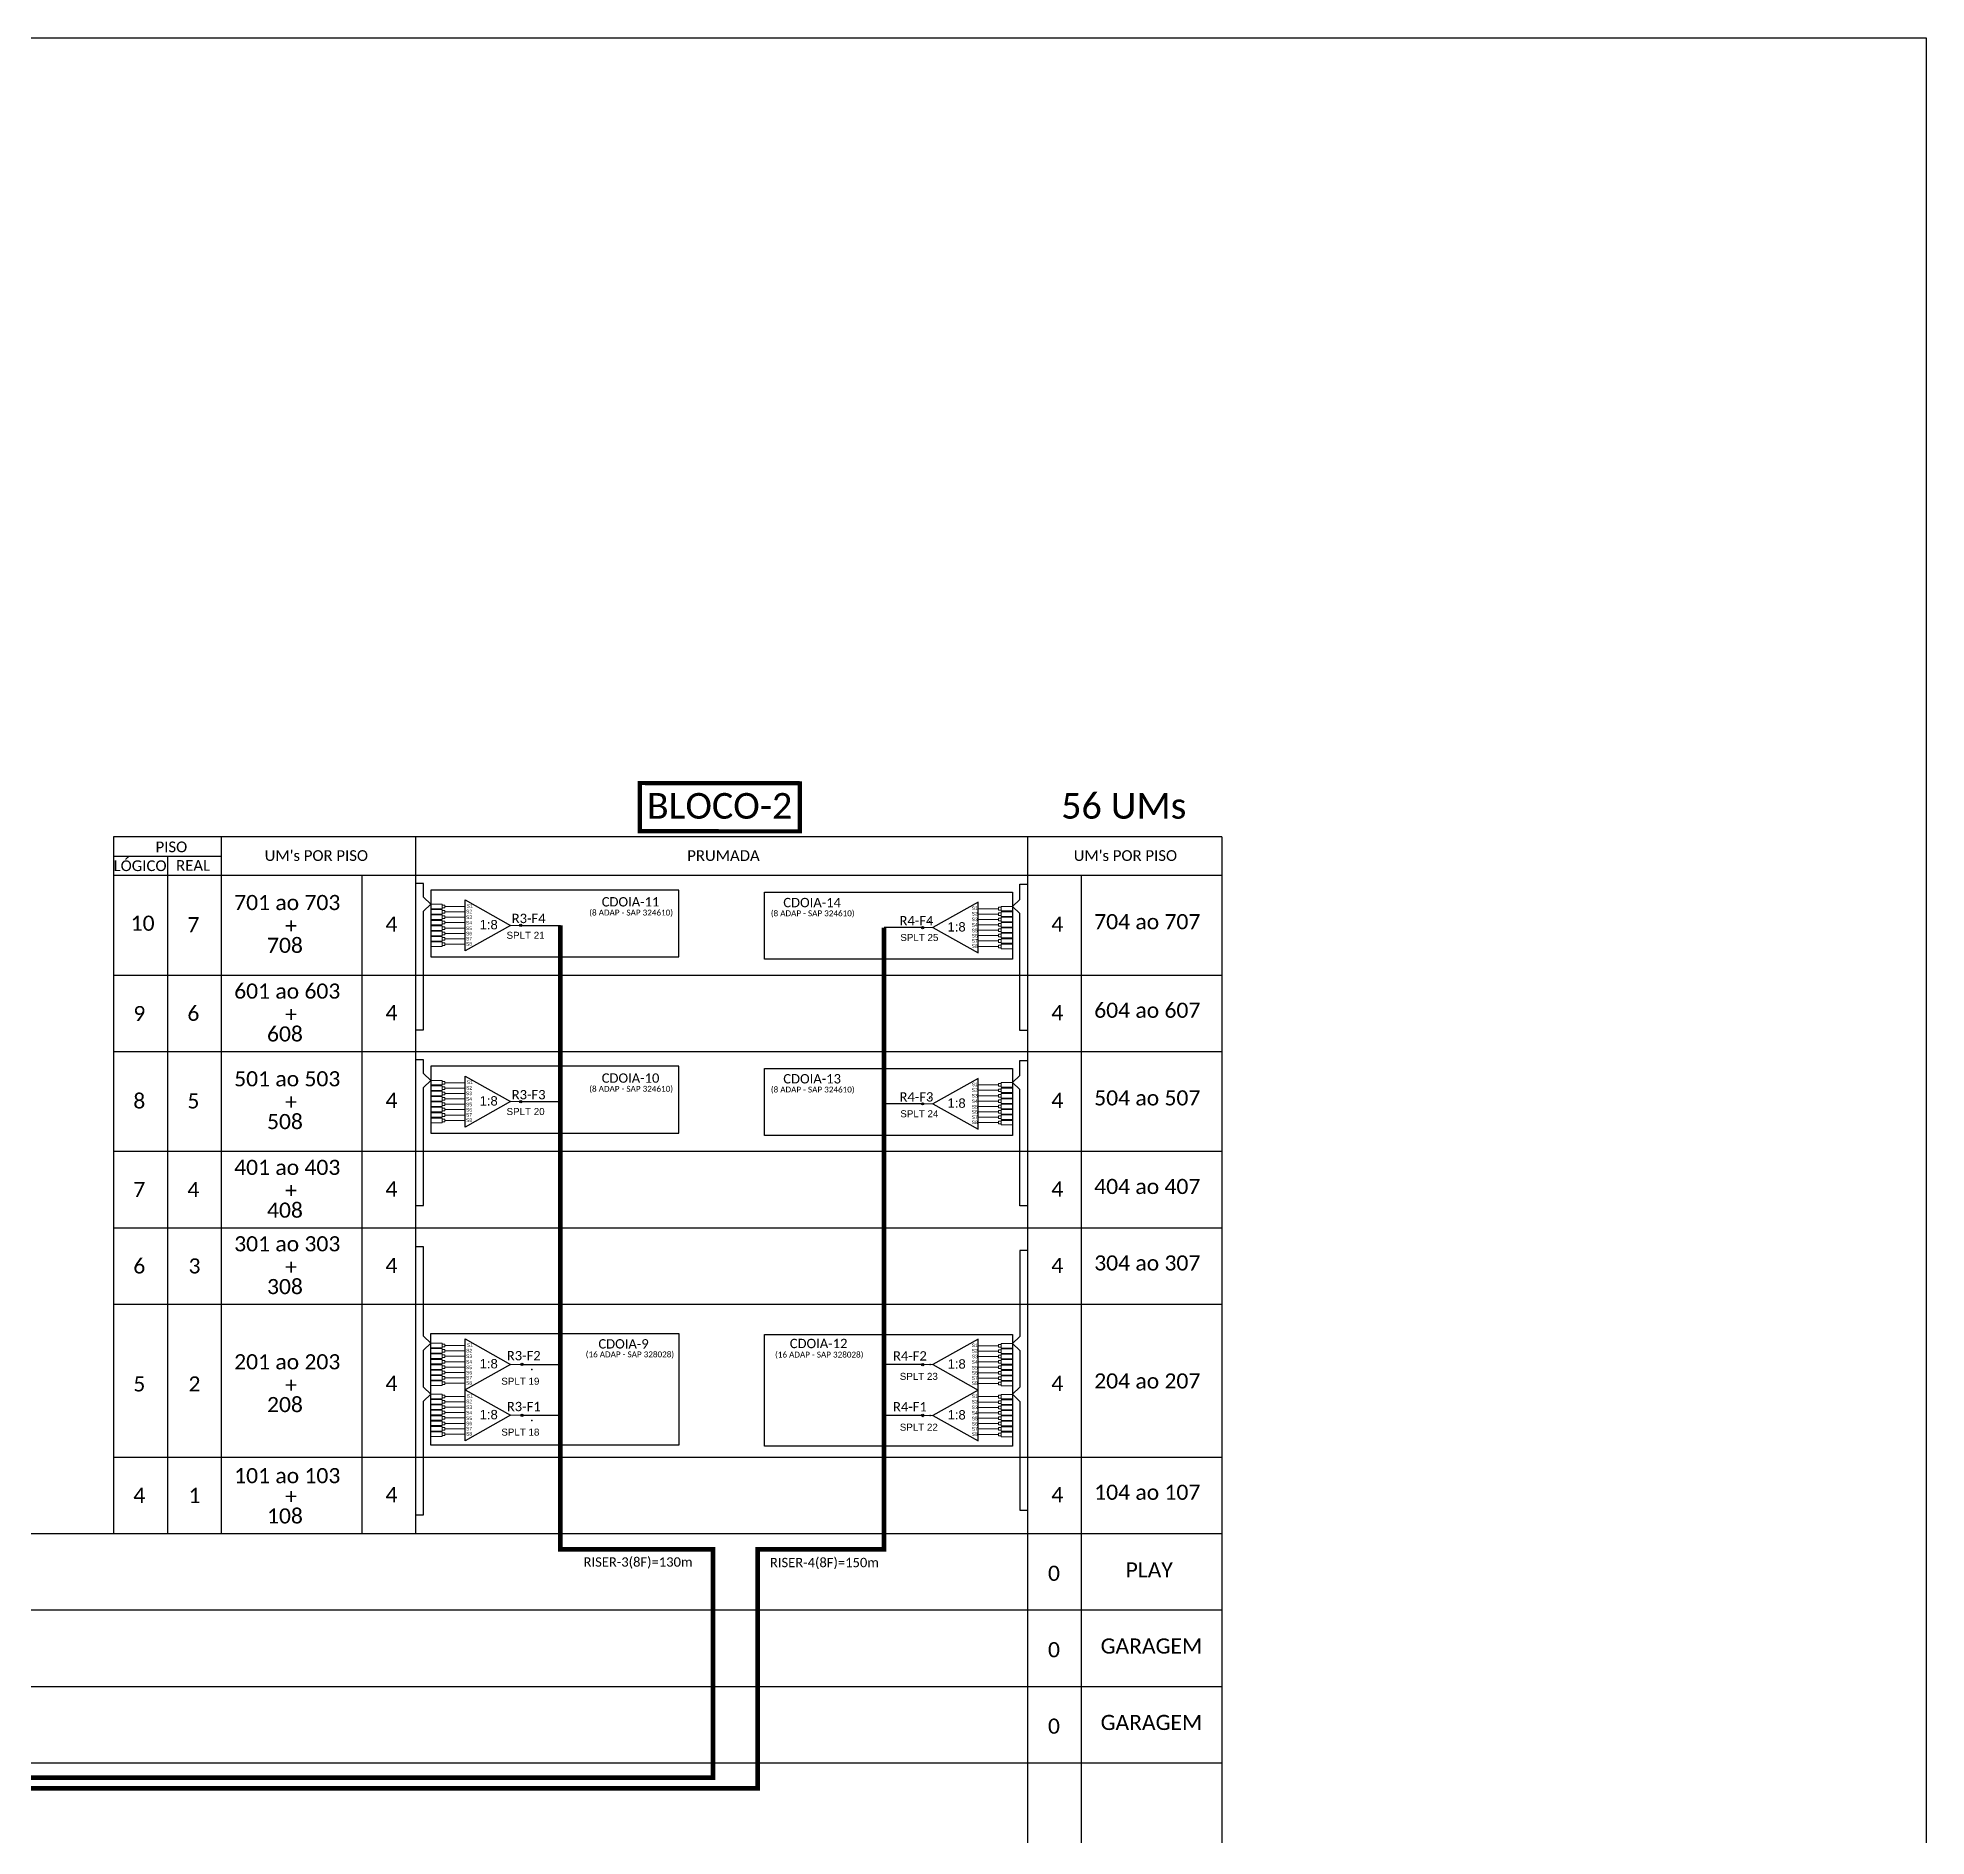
# Model space of a CAD drawing. Extents: x -4 to 2740, y 1 to 595.
# Drawn here: x 2335.4 to 2739.7, y 210.1 to 595.3 of the extents above; entities that cross this region are included whole.
import ezdxf
from ezdxf.enums import TextEntityAlignment as Align

# ---------------------------------------------------------------- set-up
doc = ezdxf.new("R2010")
doc.units = 0
doc.layers.add('CAP a instalar', color=1, linetype='Continuous')
doc.styles.add('ARIAL', font='arial.ttf')
doc.styles.add('WMF-Calibri0', font='calibri.ttf')

# ---------------------------------------------------------------- blocks, each defined once
blk = doc.blocks.new('SPLITTER_')
blk.add_point((0, 0))
at = {"style": 'ARIAL', "flags": 4}
blk.add_attdef('SPLT', (0, -3.26), '', height=1.5, dxfattribs=at)
blk = doc.blocks.new('SPLT_1-8_SC-APC_ESQ')
at = {"color": 3, "lineweight": 0}
for points in [[(2.41, -3.02), (0, -3.02)], [(2.41, -4), (0, -4)], [(2.41, -3.02), (2.41, -4)], [(2.99, -3.51), (7.37, -3.51)], [(2.41, -4.17), (0, -4.17)], [(2.41, -5.16), (0, -5.16)], [(2.41, -5.32), (0, -5.32)], [(2.41, -6.31), (0, -6.31)], [(2.41, -6.48), (0, -6.48)], [(2.41, -7.46), (0, -7.46)], [(2.41, -7.63), (0, -7.63)], [(2.41, -4.17), (2.41, -5.16)], [(2.41, -5.32), (2.41, -6.31)], [(2.41, -6.48), (2.41, -7.46)], [(2.41, -7.63), (2.41, -8.62)], [(7.37, -4.66), (2.99, -4.66)], [(7.37, -5.82), (2.99, -5.82)], [(7.37, -6.97), (2.99, -6.97)], [(2.41, -8.62), (0, -8.62)], [(2.41, -8.78), (0, -8.78)], [(2.41, -9.77), (0, -9.77)], [(2.41, -9.94), (0, -9.94)], [(2.41, -10.92), (0, -10.92)], [(2.41, -11.09), (0, -11.09)], [(2.41, -12.08), (0, -12.08)], [(2.41, -8.78), (2.41, -9.77)], [(2.41, -9.94), (2.41, -10.92)], [(2.41, -11.09), (2.41, -12.08)], [(7.37, -8.12), (2.99, -8.12)], [(7.37, -9.28), (2.99, -9.28)], [(7.37, -10.43), (2.99, -10.43)], [(7.37, -11.58), (2.99, -11.58)]]:
    blk.add_lwpolyline(points, dxfattribs=at)
for points in [[(2.99, -3.22), (2.41, -3.22), (2.41, -3.8), (2.99, -3.8)], [(2.99, -4.38), (2.41, -4.38), (2.41, -4.95), (2.99, -4.95)], [(2.99, -5.53), (2.41, -5.53), (2.41, -6.1), (2.99, -6.1)], [(2.99, -6.68), (2.41, -6.68), (2.41, -7.26), (2.99, -7.26)], [(2.99, -7.84), (2.41, -7.84), (2.41, -8.41), (2.99, -8.41)], [(2.99, -8.99), (2.41, -8.99), (2.41, -9.56), (2.99, -9.56)], [(2.99, -10.14), (2.41, -10.14), (2.41, -10.72), (2.99, -10.72)], [(2.99, -11.3), (2.41, -11.3), (2.41, -11.87), (2.99, -11.87)]]:
    blk.add_lwpolyline(points, close=True, dxfattribs=at)
at = {"color": 1}
blk.add_lwpolyline([(7.37, -2.1), (17.04, -7.55), (7.37, -13), (7.37, -2.1)], dxfattribs=at)
at = {"color": 1, "lineweight": 0}
blk.add_lwpolyline([(17.04, -7.55), (19.26, -7.55)], dxfattribs=at)
at = {"color": 1, "style": 'ARIAL'}
for s, height, p in [('S1', 0.75, (7.7, -3.78)), ('S5', 0.75, (7.55, -8.57)), ('S3', 0.75, (7.55, -6.18)), ('S4', 0.75, (7.55, -7.36)), ('S2', 0.75, (7.56, -4.97)), ('1:8', 2, (10.45, -8.4)), ('S6', 0.75, (7.55, -9.69)), ('S7', 0.75, (7.55, -10.78)), ('S8', 0.75, (7.55, -11.9))]:
    blk.add_text(s, height=height, dxfattribs=at).set_placement(p)
blk = doc.blocks.new('SPLITTER FUTURO')
blk.add_point((0, 0))
at = {"style": 'ARIAL', "text_generation_flag": 6, "flags": 4}
for tag, p, height in [('SPLT', (-6.22, -4.1), 1.5), ('INSTAL.', (-6.25, -6.09), 1.25)]:
    blk.add_attdef(tag, p, '', height=height, rotation=180, dxfattribs=at)
blk = doc.blocks.new('SPLT_1-8_SC-APC')
at = {"color": 1}
blk.add_lwpolyline([(-7.37, -2.1), (-17.04, -7.55), (-7.37, -13), (-7.37, -2.1)], dxfattribs=at)
at = {"color": 3, "lineweight": 0}
for points in [[(-2.99, -3.51), (-7.37, -3.51)], [(-2.41, -3.02), (-2.41, -4)], [(-2.41, -3.02), (0, -3.02)], [(-2.41, -4), (0, -4)], [(-7.37, -4.66), (-2.99, -4.66)], [(-7.37, -5.82), (-2.99, -5.82)], [(-7.37, -6.97), (-2.99, -6.97)], [(-2.41, -4.17), (-2.41, -5.16)], [(-2.41, -4.17), (0, -4.17)], [(-2.41, -5.16), (0, -5.16)], [(-2.41, -5.32), (-2.41, -6.31)], [(-2.41, -5.32), (0, -5.32)], [(-2.41, -6.31), (0, -6.31)], [(-2.41, -6.48), (-2.41, -7.46)], [(-2.41, -6.48), (0, -6.48)], [(-2.41, -7.46), (0, -7.46)], [(-2.41, -7.63), (-2.41, -8.62)], [(-2.41, -7.63), (0, -7.63)], [(-7.37, -8.12), (-2.99, -8.12)], [(-7.37, -9.28), (-2.99, -9.28)], [(-7.37, -10.43), (-2.99, -10.43)], [(-7.37, -11.58), (-2.99, -11.58)], [(-2.41, -8.62), (0, -8.62)], [(-2.41, -8.78), (-2.41, -9.77)], [(-2.41, -8.78), (0, -8.78)], [(-2.41, -9.77), (0, -9.77)], [(-2.41, -9.94), (-2.41, -10.92)], [(-2.41, -9.94), (0, -9.94)], [(-2.41, -10.92), (0, -10.92)], [(-2.41, -11.09), (-2.41, -12.08)], [(-2.41, -11.09), (0, -11.09)], [(-2.41, -12.08), (0, -12.08)]]:
    blk.add_lwpolyline(points, dxfattribs=at)
for points in [[(-2.99, -3.22), (-2.41, -3.22), (-2.41, -3.8), (-2.99, -3.8)], [(-2.99, -4.38), (-2.41, -4.38), (-2.41, -4.95), (-2.99, -4.95)], [(-2.99, -5.53), (-2.41, -5.53), (-2.41, -6.1), (-2.99, -6.1)], [(-2.99, -6.68), (-2.41, -6.68), (-2.41, -7.26), (-2.99, -7.26)], [(-2.99, -7.84), (-2.41, -7.84), (-2.41, -8.41), (-2.99, -8.41)], [(-2.99, -8.99), (-2.41, -8.99), (-2.41, -9.56), (-2.99, -9.56)], [(-2.99, -10.14), (-2.41, -10.14), (-2.41, -10.72), (-2.99, -10.72)], [(-2.99, -11.3), (-2.41, -11.3), (-2.41, -11.87), (-2.99, -11.87)]]:
    blk.add_lwpolyline(points, close=True, dxfattribs=at)
at = {"color": 1, "lineweight": 0}
blk.add_lwpolyline([(-17.04, -7.55), (-19.26, -7.55)], dxfattribs=at)
at = {"color": 1, "style": 'ARIAL'}
for s, height, p in [('S1', 0.75, (-8.74, -3.78)), ('1:8', 2, (-13.91, -8.4)), ('S2', 0.75, (-8.74, -4.97)), ('S3', 0.75, (-8.74, -6.18)), ('S4', 0.75, (-8.74, -7.36)), ('S5', 0.75, (-8.74, -8.57)), ('S6', 0.75, (-8.74, -9.69)), ('S7', 0.75, (-8.74, -10.78)), ('S8', 0.75, (-8.74, -11.9))]:
    blk.add_text(s, height=height, dxfattribs=at).set_placement(p)

msp = doc.modelspace()

# ---------------------------------------------------------------- hatches: boundary and pattern name
h = msp.add_hatch(color=3)
h.dxf.hatch_style = 1
edge = h.paths.add_edge_path()
edge.add_arc((2438.78, 405.17), 0.242, 0, 360)
h = msp.add_hatch(color=3)
h.dxf.hatch_style = 1
edge = h.paths.add_edge_path()
edge.add_arc((2524.82, 404.7), 0.242, 0, 360)
h = msp.add_hatch(color=3)
h.dxf.hatch_style = 1
edge = h.paths.add_edge_path()
edge.add_arc((2438.78, 367.43), 0.242, 0, 360)
h = msp.add_hatch(color=3)
h.dxf.hatch_style = 1
edge = h.paths.add_edge_path()
edge.add_arc((2524.82, 366.95), 0.242, 0, 360)
h = msp.add_hatch(color=3)
h.dxf.hatch_style = 1
edge = h.paths.add_edge_path()
edge.add_arc((2439.04, 311.14), 0.256, 0, 360)
h = msp.add_hatch(color=3)
h.dxf.hatch_style = 1
edge = h.paths.add_edge_path()
edge.add_arc((2524.86, 311.09), 0.256, 0, 360)
h = msp.add_hatch(color=3)
h.dxf.hatch_style = 1
edge = h.paths.add_edge_path()
edge.add_arc((2439.04, 300.25), 0.256, 0, 360)
h = msp.add_hatch(color=3)
h.dxf.hatch_style = 1
edge = h.paths.add_edge_path()
edge.add_arc((2524.86, 300.2), 0.256, 0, 360)

# ---------------------------------------------------------------- linework, layer by layer
at = {"color": 20}
for p, q in [((2438.78, 405.17), (2447.28, 405.17)), ((2438.78, 367.43), (2447.28, 367.43))]:
    msp.add_line(p, q, dxfattribs=at)
at = {"color": 114}
for p, q in [((2524.82, 404.7), (2516.58, 404.7)), ((2524.82, 366.95), (2516.58, 366.95))]:
    msp.add_line(p, q, dxfattribs=at)
at = {"color": 7}
msp.add_lwpolyline([(1898.74, 595.26), (2739.74, 595.26), (2739.74, 1.26), (1898.74, 1.26)], close=True, dxfattribs=at)
at = {"color": 0}
for points in [[(2588.9, 424.12), (2351.56, 424.12)], [(2351.56, 420.01), (2374.71, 420.01)], [(2351.56, 415.9), (2588.9, 415.9)]]:
    msp.add_lwpolyline(points, dxfattribs=at)
for points in [[(2351.56, 424.12), (2351.56, 274.93)], [(2374.71, 274.93), (2374.71, 424.12)], [(2416.3, 274.93), (2416.3, 424.12)], [(2547.31, 424.12), (2547.31, 171.35)], [(2588.9, 424.12), (2588.9, 171.35)], [(2363.14, 420.01), (2363.14, 274.93)], [(2404.73, 415.9), (2404.73, 274.93)], [(2558.88, 171.35), (2558.88, 415.9)], [(2351.56, 394.53), (2588.9, 394.53)], [(2351.56, 378.16), (2588.9, 378.16)], [(2351.56, 356.79), (2588.9, 356.79)], [(2351.56, 340.41), (2588.9, 340.41)], [(2351.56, 324.04), (2588.9, 324.04)], [(2351.56, 291.3), (2588.9, 291.3)], [(2282.99, 274.93), (2437.59, 274.93)], [(2437.59, 274.93), (2544.94, 274.93)], [(2544.94, 274.93), (2588.9, 274.93)], [(2089.62, 258.55), (2588.9, 258.55)], [(2089.62, 242.18), (2588.9, 242.18)], [(2089.62, 225.81), (2588.9, 225.81)]]:
    msp.add_lwpolyline(points)
at = {"color": 3}
for points in [[(2416.3, 382.79), (2417.95, 382.79), (2417.95, 408.19), (2419.52, 409.7), (2417.95, 411.21), (2417.95, 414.14), (2416.3, 414.14)], [(2547.31, 382.66), (2545.65, 382.66), (2545.65, 407.72), (2544.08, 409.23), (2545.65, 410.74), (2545.65, 413.96), (2547.3, 413.96)], [(2416.3, 345.2), (2417.95, 345.2), (2417.95, 370.45), (2419.52, 371.96), (2417.95, 373.47), (2417.95, 376.34), (2416.3, 376.34)], [(2547.31, 345.07), (2545.65, 345.07), (2545.65, 369.98), (2544.08, 371.48), (2545.65, 372.99), (2545.65, 376.21), (2547.3, 376.21)], [(2416.3, 278.94), (2417.95, 278.94), (2417.96, 303.27), (2419.53, 304.78), (2417.96, 306.28), (2417.96, 314.17), (2419.53, 315.67), (2417.96, 317.18), (2417.96, 336.33), (2416.31, 336.33)], [(2547.31, 335.55), (2545.66, 335.55), (2545.65, 317.13), (2544.09, 315.62), (2545.65, 314.12), (2545.65, 306.23), (2544.09, 304.73), (2545.65, 303.22), (2545.65, 279.94), (2547.31, 279.94)]]:
    msp.add_lwpolyline(points, dxfattribs=at)
at = {"color": 1}
for points in [[(2472.65, 412.72), (2419.52, 412.72), (2419.52, 398.4), (2472.65, 398.4)], [(2490.95, 412.25), (2544.08, 412.25), (2544.08, 397.93), (2490.95, 397.93)], [(2472.65, 374.98), (2419.52, 374.98), (2419.52, 360.66), (2472.65, 360.66)], [(2490.95, 374.5), (2544.08, 374.5), (2544.08, 360.18), (2490.95, 360.18)], [(2419.53, 317.73), (2472.66, 317.73), (2472.66, 293.84), (2419.53, 293.84)], [(2490.96, 317.52), (2544.09, 317.52), (2544.09, 293.63), (2490.96, 293.63)]]:
    msp.add_lwpolyline(points, close=True, dxfattribs=at)
at = {"color": 20, "const_width": 1}
msp.add_lwpolyline([(2296.43, 216.53), (2296.43, 222.61), (2479.97, 222.61), (2479.97, 271.55), (2447.28, 271.55), (2447.28, 405.17)], dxfattribs=at)
at = {"color": 114, "const_width": 1}
msp.add_lwpolyline([(2304.45, 216.53), (2304.45, 220.34), (2489.5, 220.34), (2489.5, 271.55), (2516.58, 271.55), (2516.58, 404.7)], dxfattribs=at)
at = {"color": 20}
for points in [[(2439.04, 311.14), (2446.89, 311.14)], [(2439.04, 300.25), (2446.89, 300.25)]]:
    msp.add_lwpolyline(points, dxfattribs=at)
at = {"color": 114}
for points in [[(2524.83, 311.09), (2516.98, 311.09)], [(2524.83, 300.2), (2516.98, 300.2)]]:
    msp.add_lwpolyline(points, dxfattribs=at)
at = {"color": 3}
for centre, radius in [((2438.78, 405.17), 0.242), ((2524.82, 404.7), 0.242), ((2438.78, 367.43), 0.242), ((2524.82, 366.95), 0.242), ((2439.04, 311.14), 0.256), ((2524.86, 311.09), 0.256), ((2439.04, 300.25), 0.256), ((2524.86, 300.2), 0.256)]:
    msp.add_circle(centre, radius, dxfattribs=at)
at = {"layer": 'CAP a instalar', "color": 7, "linetype": 'Continuous', "ltscale": 5, "const_width": 0.876}
msp.add_lwpolyline([(2464.29, 435.63), (2498.54, 435.61), (2498.54, 425.32), (2464.29, 425.34)], close=True, dxfattribs=at)

# ---------------------------------------------------------------- block references
for p in [(2419.52, 412.72), (2419.52, 374.98), (2419.53, 318.69), (2419.53, 307.79)]:
    msp.add_blockref('SPLT_1-8_SC-APC_ESQ', p)
at = {"color": 3}
for p in [(2544.08, 412.25), (2544.08, 374.5), (2544.09, 318.64), (2544.09, 307.74)]:
    msp.add_blockref('SPLT_1-8_SC-APC', p, dxfattribs=at)
ref = msp.add_blockref('SPLITTER FUTURO', (2437.32, 406.39), dxfattribs=dict(xscale=-1))
ref.add_attrib('SPLT', 'SPLT 21', (2435.74, 402.29), dxfattribs={"height": 1.5, "rotation": 180, "style": 'ARIAL', "text_generation_flag": 6})
ref = msp.add_blockref('SPLITTER FUTURO', (2526.29, 405.91))
ref.add_attrib('SPLT', 'SPLT 25', (2520.06, 401.82), dxfattribs={"height": 1.5, "rotation": 180, "style": 'ARIAL', "text_generation_flag": 6})
ref = msp.add_blockref('SPLITTER FUTURO', (2437.32, 368.64), dxfattribs=dict(xscale=-1))
ref.add_attrib('SPLT', 'SPLT 20', (2435.74, 364.55), dxfattribs={"height": 1.5, "rotation": 180, "style": 'ARIAL', "text_generation_flag": 6})
ref = msp.add_blockref('SPLITTER FUTURO', (2526.29, 368.17))
ref.add_attrib('SPLT', 'SPLT 24', (2520.06, 364.07), dxfattribs={"height": 1.5, "rotation": 180, "style": 'ARIAL', "text_generation_flag": 6})
ref = msp.add_blockref('SPLITTER_', (2441.15, 310.05), dxfattribs=dict(xscale=-1))
ref.add_attrib('SPLT', 'SPLT 19', (2434.62, 306.79), dxfattribs={"height": 1.5, "style": 'ARIAL'})
ref = msp.add_blockref('SPLITTER_', (2526.47, 311.09), dxfattribs=dict(xscale=-1))
ref.add_attrib('SPLT', 'SPLT 23', (2519.94, 307.83), dxfattribs={"height": 1.5, "style": 'ARIAL'})
ref = msp.add_blockref('SPLITTER_', (2526.47, 300.2), dxfattribs=dict(xscale=-1))
ref.add_attrib('SPLT', 'SPLT 22', (2519.94, 296.94), dxfattribs={"height": 1.5, "style": 'ARIAL'})
ref = msp.add_blockref('SPLITTER_', (2441.15, 299.15), dxfattribs=dict(xscale=-1))
ref.add_attrib('SPLT', 'SPLT 18', (2434.62, 295.89), dxfattribs={"height": 1.5, "style": 'ARIAL'})

# ---------------------------------------------------------------- texts
at = {"color": 0, "style": 'WMF-Calibri0'}
for s, height, p in [('BLOCO-2', 5.495, (2465.79, 428.01)), ('56 UMs', 5.495, (2554.51, 428.01)), ('     PISO', 2.3, (2356.53, 420.82)), ("UM's POR PISO", 2.3, (2383.95, 418.96)), ('PRUMADA', 2.3, (2474.43, 418.96)), ("UM's POR PISO", 2.3, (2557.19, 418.96)), ('  LÓGICO', 2.3, (2349.98, 416.79)), ('    REAL', 2.3, (2361.74, 416.85))]:
    msp.add_text(s, height=height, dxfattribs=at).set_placement(p)
at = {"color": 7, "style": 'WMF-Calibri0'}
for s, p in [('701 ao 703', (2377.42, 408.44)), ('+', (2388.34, 403.48)), ('704 ao 707', (2561.58, 404.34)), ('708', (2384.45, 399.27)), ('601 ao 603', (2377.42, 389.47)), ('604 ao 607', (2561.58, 385.37)), ('+', (2388.34, 384.51)), ('608', (2384.45, 380.3)), ('501 ao 503', (2377.42, 370.69)), ('+', (2388.34, 365.74)), ('504 ao 507', (2561.58, 366.6)), ('508', (2384.45, 361.53)), ('401 ao 403', (2377.42, 351.72)), ('+', (2388.34, 346.77)), ('404 ao 407', (2561.58, 347.63)), ('408', (2384.45, 342.56)), ('301 ao 303', (2377.42, 335.35)), ('+', (2388.34, 330.39)), ('304 ao 307', (2561.58, 331.25)), ('308', (2384.45, 326.19)), ('201 ao 203', (2377.42, 310.08)), ('+', (2388.34, 305.12)), ('204 ao 207', (2561.58, 305.98)), ('208', (2384.45, 300.92)), ('101 ao 103', (2377.42, 285.7)), ('+', (2388.34, 281.28)), ('104 ao 107', (2561.58, 282.14)), ('108', (2384.45, 277.07)), ('PLAY', (2568.3, 265.51)), ('GARAGEM', (2562.95, 249.21)), ('GARAGEM', (2562.95, 232.84))]:
    msp.add_text(s, height=3.24, dxfattribs=at).set_placement(p)
at = {"color": 1, "style": 'WMF-Calibri0'}
for s, p in [('(8 ADAP - SAP 324610)', (2462.42, 407.28)), ('(8 ADAP - SAP 324610)', (2501.3, 407.12)), ('(8 ADAP - SAP 324610)', (2462.42, 369.54)), ('(8 ADAP - SAP 324610)', (2501.3, 369.38)), ('(16 ADAP - SAP 328028)', (2462.16, 312.66)), ('(16 ADAP - SAP 328028)', (2502.7, 312.61))]:
    msp.add_text(s, height=1.25, dxfattribs=at).set_placement(p, align=Align.CENTER)
for s, p in [('CDOIA-11', (2456.12, 409.21)), ('CDOIA-14', (2495, 409.05)), ('CDOIA-10', (2456.12, 371.46)), ('CDOIA-13', (2495, 371.31)), ('CDOIA-9', (2455.41, 314.54)), ('CDOIA-12', (2496.39, 314.62))]:
    msp.add_text(s, height=2, dxfattribs=at).set_placement(p)
at = {"color": 7, "style": 'WMF-Calibri0'}
msp.add_text('10', height=3.24, dxfattribs=at).set_placement((2357.81, 405.63), align=Align.MIDDLE_CENTER)
at = {"color": 20, "style": 'WMF-Calibri0'}
for s, p in [('R3-F4', (2436.85, 405.65)), ('R3-F3', (2436.85, 367.91)), ('R3-F2', (2435.8, 312.01)), ('R3-F1', (2435.8, 301.12)), ('RISER-3(8F)=130m', (2452.23, 267.82))]:
    msp.add_text(s, height=2, dxfattribs=at).set_placement(p)
at = {"color": 114, "style": 'WMF-Calibri0'}
for s, p in [('R4-F4', (2519.89, 405.17)), ('R4-F3', (2519.89, 367.43)), ('R4-F2', (2518.49, 311.96)), ('R4-F1', (2518.49, 301.07)), ('RISER-4(8F)=150m', (2492.13, 267.71))]:
    msp.add_text(s, height=2, dxfattribs=at).set_placement(p)
at = {"color": 7, "style": 'WMF-Calibri0', "flags": 4}
for tag, p in [('7', (2368.68, 405.31)), ('4', (2411.1, 405.43)), ('4', (2553.68, 405.43)), ('9', (2357.1, 386.27)), ('6', (2368.68, 386.34)), ('4', (2411.1, 386.46)), ('4', (2553.68, 386.46)), ('8', (2357.1, 367.57)), ('5', (2368.68, 367.57)), ('4', (2411.1, 367.68)), ('4', (2553.68, 367.68)), ('7', (2357.1, 348.6)), ('4', (2368.68, 348.6)), ('4', (2411.1, 348.71)), ('4', (2553.68, 348.71)), ('6', (2357.1, 332.23)), ('3', (2368.92, 332.23)), ('4', (2411.1, 332.34)), ('4', (2553.68, 332.34)), ('5', (2357.1, 306.96)), ('2', (2368.92, 306.96)), ('4', (2411.1, 307.07)), ('4', (2553.68, 307.07)), ('4', (2357.1, 283.11)), ('1', (2368.92, 283.08)), ('4', (2411.1, 283.23)), ('4', (2553.68, 283.23)), ('0', (2552.96, 266.41)), ('0', (2552.96, 250.04)), ('0', (2552.96, 233.67))]:
    msp.add_attdef(tag, text='XX', height=3.24, dxfattribs=at).set_placement(p, align=Align.MIDDLE_CENTER)

doc.saveas('drawing.dxf')
